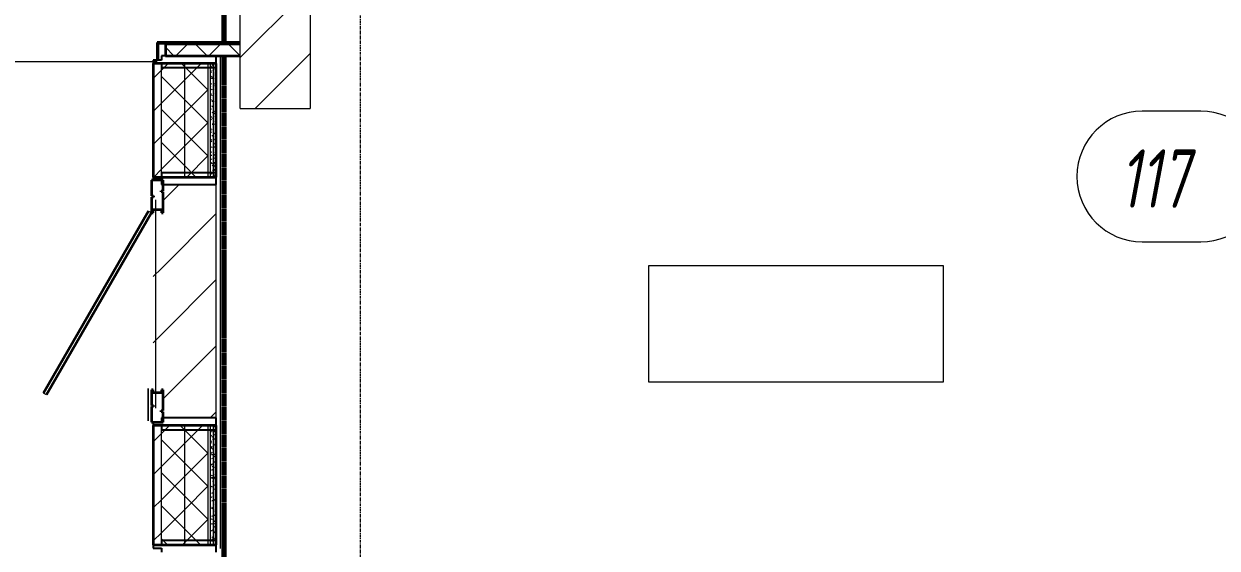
# Model space of a CAD drawing. Header units: millimetres. Extents: x -4948 to 42228, y -4856 to 69378.
# Drawn here: x -1707 to 3402, y 2210 to 4454 of the extents above; entities that cross this region are included whole.
import ezdxf

# ---------------------------------------------------------------- set-up
doc = ezdxf.new("R2010")
doc.units = ezdxf.units.MM
for name, pattern in [('Линия сетки', [22.225, 12.7, -3.175, 3.175, -3.175]), ('ххх_Штрих_ш2п1', [3, 2, -1]), ('Штрих 3 х 1_5 мм', [4.5, 3, -1.5])]:
    doc.linetypes.add(name, pattern=pattern)
for name, color, linetype, lineweight in [('A-AREA', 32, 'Continuous', 9), ('A-AREA-IDEN', 2, 'Continuous', 30), ('A-DETL', 90, 'Continuous', 9), ('A-DETL-THIN', 151, 'Continuous', 13), ('A-DOOR', 31, 'Continuous', 13), ('A-FLOR', 192, 'Continuous', 13), ('A-GLAZ-CURT', 52, 'Continuous', 9), ('A-GLAZ-CWMG', 51, 'Continuous', 9), ('A-WALL', 113, 'Continuous', 13), ('A-WALL-PATT', 111, 'Continuous', 13), ('S-GRID', 1, 'Continuous', 30)]:
    doc.layers.add(name, color=color, linetype=linetype, lineweight=lineweight)
doc.styles.add('ISOCPEUR_B_I', font='', dxfattribs={"width": 0.7, "height": 250})
doc.styles.get('ISOCPEUR_B_I').set_extended_font_data('ISOCPEUR', italic=True, bold=True)
pattern_1 = [(45, (0, 0), (-141.421, 141.421), [])]

# ---------------------------------------------------------------- blocks, each defined once
blk = doc.blocks.new('27ELB-RD-AR-0000-BIM_rvt-1-1 этаж отм_ _0_000 лотки')
at = {"layer": 'A-DOOR', "lineweight": 9}
h = blk.add_hatch(dxfattribs=at)
h.set_pattern_fill('FP_39', color=252, angle=90, style=0, pattern_type=2)
h.set_pattern_definition([(45, (-0.0003, -0.0002), (-141.4214, 141.4214), [])])
h.paths.add_polyline_path([(-481.1, 4092.1), (-481.1, 8092.1), (-781.1, 8092.1), (-781.1, 4092.1)], flags=0)
at = {"layer": 'A-GLAZ-CWMG'}
h = blk.add_hatch(dxfattribs=at)
h.set_pattern_fill('FP_4', color=252, style=0, pattern_type=2)
h.set_pattern_definition(pattern_1)
h.paths.add_polyline_path([(-1153.2, 2816.1), (-1152.7, 2816.1), (-1153.2, 2816.4)], flags=0)
h.paths.add_polyline_path([(-1153.2, 2874.1), (-1118.2, 2874.1), (-1118.7, 3659.6), (-1153.2, 3659.6), (-1153.2, 2888.1)], flags=0)
h.paths.add_polyline_path([(-1153.2, 3712.6), (-1152.7, 3712.6), (-1153.2, 3717.3)], flags=0)
h.paths.add_polyline_path([(-1118.7, 3734.6), (-1118.2, 3734.9), (-1118.7, 3739.6)], flags=0)
h = blk.add_hatch(dxfattribs=at)
h.set_pattern_fill('FP_3', color=252, style=0, pattern_type=2)
h.set_pattern_definition(pattern_1)
h.paths.add_polyline_path([(-1110.7, 2767.1), (-883.2, 2767.1), (-883.2, 3766.6), (-1110.7, 3766.6), (-1110.7, 3739.6), (-1118.2, 3739.6), (-1118.2, 3734.6), (-1110.7, 3734.6), (-1110.7, 3645.6), (-1118.2, 3645.6), (-1118.2, 2888.1), (-1110.7, 2888.1), (-1110.7, 2799.1), (-1118.2, 2799.1), (-1118.2, 2794.1), (-1110.7, 2794.1)], flags=0)
at = {"layer": 'A-AREA', "color": 252, "linetype": 'Штрих 3 х 1_5 мм', "lineweight": 70}
for p, q in [((-851, 7809.1), (-851, 4375.1)), ((-851, 4371.1), (-851, 4367.1)), ((-851, 4317.1), (-851, 1992.1))]:
    blk.add_line(p, q, dxfattribs=at)
at = {"layer": 'A-AREA-IDEN', "color": 252, "lineweight": 9}
for p, q in [((3331.5, 4081), (3081.5, 4081)), ((3081.5, 3521), (3331.5, 3521))]:
    blk.add_line(p, q, dxfattribs=at)
for centre, start, end in [((3081.5, 3801), 90, 270), ((3331.5, 3801), 270, 90)]:
    blk.add_arc(centre, 280, start, end, dxfattribs=at)
at = {"layer": 'A-DETL', "color": 252, "linetype": 'ххх_Штрих_ш2п1'}
blk.add_line((-1136.3, 4292.1), (-2636.3, 4292.1), dxfattribs=at)
at = {"layer": 'A-DETL', "color": 252}
for p, q in [((968.7, 3419.9), (2228.7, 3419.9)), ((968.7, 2919.9), (968.7, 3419.9)), ((2228.7, 3419.9), (2228.7, 2919.9)), ((2228.7, 2919.9), (968.7, 2919.9))]:
    blk.add_line(p, q, dxfattribs=at)
at = {"layer": 'A-DETL-THIN', "color": 252, "lineweight": 9}
blk.add_line((-1143.8, 3700.6), (-1143.8, 2808.6), dxfattribs=at)
at = {"layer": 'A-DOOR', "color": 252, "lineweight": 9}
for p, q in [((-781.1, 4092.1), (-781.1, 8092.1)), ((-481.1, 8092.1), (-481.1, 4092.1)), ((-781.1, 4092.1), (-481.1, 4092.1))]:
    blk.add_line(p, q, dxfattribs=at)
at = {"layer": 'A-GLAZ-CURT', "color": 252, "lineweight": 35}
for p, q in [((-1160.7, 3784.6), (-1160.7, 3717.6)), ((-1110.7, 3784.6), (-1160.7, 3784.6)), ((-1110.7, 3739.6), (-1110.7, 3784.6)), ((-1118.7, 3734.6), (-1118.7, 3739.6)), ((-1118.7, 3739.6), (-1110.7, 3739.6)), ((-1110.7, 3734.6), (-1118.7, 3734.6)), ((-1110.7, 3645.6), (-1110.7, 3734.6)), ((-1160.7, 3717.6), (-1152.7, 3717.6)), ((-1152.7, 3712.6), (-1160.7, 3712.6)), ((-1160.7, 3712.6), (-1160.7, 3645.6)), ((-1152.7, 3717.6), (-1152.7, 3712.6)), ((-1173.7, 3653.1), (-1623.7, 2873.7)), ((-1160.7, 3645.6), (-1610.7, 2866.2)), ((-1160.7, 3645.6), (-1153.2, 3645.6)), ((-1153.2, 3645.6), (-1153.2, 3659.6)), ((-1153.2, 3659.6), (-1118.2, 3659.6)), ((-1118.2, 3659.6), (-1118.2, 3645.6)), ((-1118.2, 3645.6), (-1110.7, 3645.6)), ((-1153.2, 2888.1), (-1160.7, 2888.1)), ((-1160.7, 2888.1), (-1160.7, 2821.1)), ((-1153.2, 2874.1), (-1153.2, 2888.1)), ((-1118.2, 2874.1), (-1153.2, 2874.1)), ((-1110.7, 2888.1), (-1118.2, 2888.1)), ((-1118.2, 2888.1), (-1118.2, 2874.1)), ((-1110.7, 2799.1), (-1110.7, 2888.1)), ((-1160.7, 2821.1), (-1152.7, 2821.1)), ((-1160.7, 2816.1), (-1160.7, 2749.1)), ((-1152.7, 2816.1), (-1160.7, 2816.1)), ((-1152.7, 2821.1), (-1152.7, 2816.1)), ((-1118.7, 2794.1), (-1118.7, 2799.1)), ((-1118.7, 2799.1), (-1110.7, 2799.1)), ((-1110.7, 2794.1), (-1118.7, 2794.1)), ((-1110.7, 2749.1), (-1110.7, 2794.1)), ((-1160.7, 2749.1), (-1110.7, 2749.1))]:
    blk.add_line(p, q, dxfattribs=at)
at = {"layer": 'A-GLAZ-CURT', "color": 252}
for p, q in [((-1173.7, 3653.1), (-1160.7, 3645.6)), ((-1610.7, 2866.2), (-1623.7, 2873.7)), ((-1174.6, 2893.9), (-1174.6, 2764.9)), ((-1174.6, 2764.9), (-1174.6, 2893.9)), ((-1174.6, 2754.9), (-1174.6, 2773.9)), ((-1174.6, 2773.9), (-1174.6, 2754.9))]:
    blk.add_line(p, q, dxfattribs=at)
at = {"layer": 'A-GLAZ-CWMG', "color": 252, "lineweight": 25, "extrusion": (0, 0, -1)}
for p, q in [((-1118.2, 4299.1), (-1153.2, 4299.1)), ((-1153.2, 4299.1), (-1153.2, 4285.1)), ((-883.2, 4317.1), (-1118.2, 4317.1)), ((-1118.2, 4317.1), (-1118.2, 4299.1)), ((-883.2, 4267.1), (-883.2, 4317.1)), ((-1153.2, 4285.1), (-1118.2, 4285.1)), ((-1118.2, 4285.1), (-1118.2, 4267.1)), ((-1118.2, 4267.1), (-883.2, 4267.1)), ((-1118.2, 3798.6), (-1153.2, 3798.6)), ((-1153.2, 3798.6), (-1153.2, 3784.6)), ((-1153.2, 3784.6), (-1118.2, 3784.6)), ((-883.2, 3816.6), (-1118.2, 3816.6)), ((-1118.2, 3816.6), (-1118.2, 3798.6)), ((-1118.2, 3784.6), (-1118.2, 3766.6)), ((-883.2, 3766.6), (-883.2, 3816.6)), ((-1118.2, 3766.6), (-883.2, 3766.6)), ((-883.2, 2767.1), (-1118.2, 2767.1)), ((-1118.2, 2767.1), (-1118.2, 2749.1)), ((-883.2, 2717.1), (-883.2, 2767.1)), ((-1118.2, 2749.1), (-1153.2, 2749.1)), ((-1153.2, 2749.1), (-1153.2, 2735.1)), ((-1153.2, 2735.1), (-1118.2, 2735.1)), ((-1118.2, 2735.1), (-1118.2, 2717.1)), ((-1118.2, 2717.1), (-883.2, 2717.1)), ((-1118.2, 2224.1), (-1153.2, 2224.1)), ((-1153.2, 2224.1), (-1153.2, 2210.1)), ((-1153.2, 2210.1), (-1118.2, 2210.1)), ((-883.2, 2242.1), (-1118.2, 2242.1)), ((-1118.2, 2242.1), (-1118.2, 2224.1)), ((-1118.2, 2210.1), (-1118.2, 2192.1)), ((-883.2, 2192.1), (-883.2, 2242.1))]:
    blk.add_line(p, q, dxfattribs=at)
at = {"layer": 'A-GLAZ-CWMG', "color": 252}
blk.add_line((-883.2, 2767.1), (-883.2, 3766.6), dxfattribs=at)
at = {"layer": 'A-WALL', "color": 252, "lineweight": 35}
for p, q in [((-1136.3, 4375.1), (-1136.3, 4304.1)), ((-1132.3, 4375.1), (-1136.3, 4375.1)), ((-781.1, 4375.1), (-1132.3, 4375.1)), ((-1132.3, 4371.1), (-781.1, 4371.1)), ((-1132.3, 4304.1), (-1132.3, 4371.1)), ((-781.1, 4367.1), (-1101.3, 4367.1)), ((-1101.3, 4367.1), (-1101.3, 4317.1)), ((-1136.3, 4304.1), (-1132.3, 4304.1)), ((-1101.3, 4317.1), (-781.1, 4317.1)), ((-1153.2, 4285.1), (-1153.2, 3798.6)), ((-883.2, 4285.1), (-1153.2, 4285.1)), ((-883.2, 3798.6), (-883.2, 4285.1)), ((-1153.2, 3798.6), (-883.2, 3798.6)), ((-1153.2, 2735.1), (-1153.2, 2224.1)), ((-883.2, 2735.1), (-1153.2, 2735.1)), ((-883.2, 2224.1), (-883.2, 2735.1)), ((-1153.2, 2224.1), (-883.2, 2224.1))]:
    blk.add_line(p, q, dxfattribs=at)
at = {"layer": 'A-WALL', "color": 252, "lineweight": 9}
for p, q in [((-1118.2, 3798.6), (-1118.2, 4285.1)), ((-1018.2, 3798.6), (-1018.2, 4285.1)), ((-918.2, 3798.6), (-918.2, 4285.1)), ((-908.2, 3798.6), (-908.2, 4285.1)), ((-895.7, 3798.6), (-895.7, 4285.1)), ((-1118.2, 2224.1), (-1118.2, 2735.1)), ((-1018.2, 2224.1), (-1018.2, 2735.1)), ((-918.2, 2224.1), (-918.2, 2735.1)), ((-908.2, 2224.1), (-908.2, 2735.1)), ((-895.7, 2224.1), (-895.7, 2735.1))]:
    blk.add_line(p, q, dxfattribs=at)
at = {"layer": 'A-WALL-PATT', "color": 252, "linetype": 'Continuous', "lineweight": 9}
for p, q in [((-1064.4, 4317.1), (-1101.3, 4354)), ((-1056.9, 4317.1), (-1006.9, 4367.1)), ((-1002.9, 4371.1), (-998.9, 4375.1)), ((-923, 4317.1), (-973, 4367.1)), ((-915.5, 4317.1), (-865.5, 4367.1)), ((-861.5, 4371.1), (-857.5, 4375.1)), ((-781.6, 4317.1), (-831.6, 4367.1)), ((-1153.2, 4220.8), (-1118.2, 4255.8)), ((-1118.2, 4255.8), (-1088.9, 4285.1)), ((-1018.2, 4270.9), (-1032.4, 4285.1)), ((-1018.2, 4214.4), (-947.5, 4285.1)), ((-918.2, 4170.9), (-1018.2, 4270.9)), ((-908.2, 4257.8), (-907.3, 4257.2)), ((-907.8, 4253.8), (-904.5, 4254.3)), ((-907.1, 4270.8), (-904.4, 4272.8)), ((-906.3, 4246.3), (-903.6, 4248.3)), ((-901.1, 4278.5), (-898.2, 4276.7)), ((-900.6, 4270.8), (-898.3, 4268.6)), ((-898.3, 4268.6), (-898.3, 4268.6)), ((-898.3, 4268.6), (-895.8, 4266.4)), ((-897.5, 4255.2), (-895.7, 4255.4)), ((-895.7, 4255.4), (-894.1, 4255.6)), ((-890.8, 4246.7), (-888, 4244.9)), ((-890.7, 4283.3), (-888.4, 4285.1)), ((-889.9, 4258.8), (-887.2, 4260.9)), ((-887.3, 4258.5), (-884.8, 4256.2)), ((-1018.2, 4129.4), (-1118.2, 4229.4)), ((-1118.2, 4114.4), (-1018.2, 4214.4)), ((-908.2, 4231.5), (-908, 4231.4)), ((-905.5, 4221.8), (-902.8, 4223.9)), ((-905.2, 4230.6), (-902.4, 4228.8)), ((-904.7, 4197.3), (-902, 4199.4)), ((-902.8, 4221.6), (-899.5, 4222)), ((-899.8, 4227.2), (-897, 4225.4)), ((-899.4, 4223.5), (-896.9, 4221.2)), ((-896.1, 4222.5), (-895.7, 4222.5)), ((-895.7, 4222.5), (-892.7, 4222.9)), ((-894.9, 4198.8), (-892.1, 4197)), ((-891.1, 4190.3), (-887.8, 4190.7)), ((-889.6, 4195.4), (-886.7, 4193.6)), ((-889.1, 4234.4), (-886.4, 4236.4)), ((-888.3, 4209.9), (-885.6, 4211.9)), ((-886.8, 4211.9), (-884.4, 4209.8)), ((-885.7, 4223.9), (-883.2, 4224.2)), ((-884.4, 4209.8), (-884.4, 4209.8)), ((-884.4, 4209.8), (-883.2, 4208.6)), ((-884.4, 4191.2), (-883.2, 4191.3)), ((-1018.2, 4073), (-918.2, 4173)), ((-908.2, 4188), (-904.9, 4188.5)), ((-908.2, 4182), (-907, 4181.2)), ((-908.2, 4139.3), (-906.2, 4137.5)), ((-906.8, 4155.3), (-903.5, 4155.8)), ((-903.9, 4172.9), (-901.2, 4174.9)), ((-903.1, 4148.4), (-900.4, 4150.4)), ((-899.6, 4151.2), (-896.8, 4149.4)), ((-898.9, 4176.9), (-896.6, 4174.8)), ((-896.6, 4174.8), (-896.6, 4174.8)), ((-896.6, 4174.8), (-895.7, 4173.9)), ((-896.5, 4156.7), (-895.7, 4156.8)), ((-895.7, 4173.9), (-894.1, 4172.5)), ((-895.7, 4156.8), (-893.2, 4157.1)), ((-887.5, 4185.4), (-884.8, 4187.5)), ((-886.7, 4161), (-884, 4163)), ((-885.9, 4136.5), (-883.2, 4138.5)), ((-885.5, 4164.6), (-883.2, 4162.5)), ((-884.7, 4167), (-883.2, 4166)), ((-1153.2, 4079.4), (-1118.2, 4114.4)), ((-1018.2, 3988), (-1118.2, 4088)), ((-918.2, 4029.4), (-1018.2, 4129.4)), ((-908.2, 4131.4), (-905.8, 4129.9)), ((-908.2, 4093.1), (-907.3, 4092.4)), ((-907.3, 4089.5), (-904, 4089.9)), ((-903.7, 4103.3), (-900.9, 4101.5)), ((-902.3, 4123.9), (-899.6, 4126)), ((-901.8, 4123.1), (-898.5, 4123.5)), ((-901.5, 4099.5), (-898.8, 4101.5)), ((-898.3, 4099.9), (-895.7, 4098.2)), ((-897.7, 4129.6), (-895.7, 4127.8)), ((-895.7, 4127.8), (-895.2, 4127.4)), ((-895.7, 4098.2), (-895.5, 4098.1)), ((-895.1, 4124), (-891.8, 4124.4)), ((-890.1, 4091.7), (-886.8, 4092.2)), ((-889.3, 4119.4), (-886.5, 4117.6)), ((-885.1, 4112), (-883.2, 4113.5)), ((-885, 4118.1), (-883.2, 4116.4)), ((-884.8, 4125.3), (-883.2, 4125.5)), ((-884.3, 4087.6), (-883.2, 4088.4)), ((-883.4, 4092.6), (-883.2, 4092.7)), ((-1118.2, 3973), (-1018.2, 4073)), ((-908.2, 4055.6), (-905.5, 4054)), ((-908.2, 4047), (-907, 4045.9)), ((-907, 4045.9), (-907, 4045.9)), ((-907, 4045.9), (-904.5, 4043.6)), ((-905.9, 4056.8), (-902.6, 4057.2)), ((-900.7, 4075), (-898, 4077)), ((-899.9, 4050.5), (-897.2, 4052.6)), ((-897.2, 4083.1), (-895.7, 4081.7)), ((-895.7, 4081.7), (-894.8, 4080.9)), ((-895.6, 4058.1), (-892.2, 4058.6)), ((-894.8, 4080.9), (-894.8, 4080.9)), ((-894.8, 4080.9), (-892.4, 4078.6)), ((-893.4, 4071.5), (-890.6, 4069.7)), ((-888.1, 4068.1), (-885.3, 4066.3)), ((-883.8, 4070.8), (-883.2, 4070.2)), ((-883.5, 4063.1), (-883.2, 4063.3)), ((-883.2, 4039.7), (-883.2, 4039.7)), ((-1018.2, 3931.6), (-918.2, 4031.6)), ((-918.2, 3888), (-1018.2, 3988)), ((-908.1, 4000.8), (-905.6, 3998.5)), ((-907.1, 4004.4), (-904.3, 4002.6)), ((-906.3, 3991), (-903, 3991.4)), ((-900.9, 4024.6), (-897.6, 4025)), ((-899.1, 4026), (-896.4, 4028.1)), ((-898.3, 4001.6), (-895.7, 4003.6)), ((-898.1, 4024), (-895.7, 4022.4)), ((-895.9, 4035.8), (-895.7, 4035.5)), ((-895.7, 4035.5), (-893.5, 4033.5)), ((-895.7, 4022.4), (-895.3, 4022.1)), ((-895.7, 4003.6), (-895.6, 4003.6)), ((-895.4, 3989.2), (-893.1, 3987.1)), ((-894.2, 4025.4), (-890.9, 4025.9)), ((-893.1, 3987.1), (-893.1, 3987.1)), ((-893.1, 3987.1), (-890.6, 3984.8)), ((-889.2, 3993.2), (-885.9, 3993.7)), ((-887.8, 3992.1), (-885, 3990.3)), ((-883.9, 4026.8), (-883.2, 4026.9)), ((-883.3, 4024.2), (-883.2, 4024.1)), ((-1153.2, 3938), (-1118.2, 3973)), ((-1018.2, 3846.6), (-1118.2, 3946.6)), ((-907.6, 3954.2), (-905.2, 3952.1)), ((-905.2, 3952.1), (-905.2, 3952.1)), ((-905.2, 3952.1), (-902.8, 3949.8)), ((-905, 3958.3), (-901.6, 3958.7)), ((-902.2, 3976), (-899.4, 3974.2)), ((-897.5, 3977.1), (-895.7, 3978.5)), ((-896.9, 3972.6), (-895.7, 3971.9)), ((-896.7, 3952.6), (-895.7, 3953.4)), ((-895.7, 3978.5), (-894.8, 3979.1)), ((-895.7, 3971.9), (-894, 3970.8)), ((-895.7, 3953.4), (-894, 3954.7)), ((-894.6, 3959.6), (-891.3, 3960.1)), ((-894.2, 3941.9), (-891.7, 3939.7)), ((-892, 3944.2), (-889.1, 3942.4)), ((-886.6, 3940.8), (-883.8, 3939)), ((-1118.2, 3831.6), (-1018.2, 3931.6)), ((-1009.7, 3798.6), (-918.2, 3890.2)), ((-906.9, 3928.5), (-904.1, 3926.7)), ((-906.3, 3906.9), (-903.9, 3904.7)), ((-905.4, 3892.4), (-902.1, 3892.9)), ((-900, 3926), (-896.6, 3926.5)), ((-896.6, 3896.7), (-895.7, 3896.1)), ((-895.9, 3928.2), (-895.7, 3928.3)), ((-895.7, 3928.3), (-893.2, 3930.2)), ((-895.7, 3896.1), (-893.8, 3894.9)), ((-895.1, 3903.7), (-892.4, 3905.7)), ((-893.7, 3895.4), (-891.4, 3893.2)), ((-893.2, 3926.9), (-889.9, 3927.4)), ((-891.4, 3893.2), (-891.4, 3893.2)), ((-891.4, 3893.2), (-888.9, 3890.9)), ((-888.2, 3894.7), (-884.9, 3895.1)), ((-970.2, 3798.6), (-1018.2, 3846.6)), ((-908.2, 3859.2), (-907.4, 3859.3)), ((-908.2, 3843.5), (-907.9, 3843.7)), ((-905.8, 3860.4), (-903.5, 3858.2)), ((-905.7, 3877.1), (-902.8, 3875.3)), ((-904, 3859.7), (-900.7, 3860.2)), ((-903.5, 3858.2), (-903.5, 3858.2)), ((-903.5, 3858.2), (-901, 3855.9)), ((-900.7, 3848.8), (-897.9, 3847)), ((-895.4, 3845.3), (-892.6, 3843.5)), ((-894.3, 3879.2), (-891.6, 3881.3)), ((-893.7, 3861.1), (-890.4, 3861.5)), ((-893.5, 3854.8), (-890.8, 3856.8)), ((-892.7, 3830.3), (-890, 3832.3)), ((-892.5, 3848.1), (-890, 3845.8)), ((-886.4, 3864.9), (-883.5, 3863.1)), ((-1151.1, 3798.6), (-1118.2, 3831.6)), ((-1111.6, 3798.6), (-1118.2, 3805.2)), ((-908.2, 3818.4), (-907.1, 3819.2)), ((-905.4, 3801.2), (-902.6, 3799.4)), ((-904.6, 3813.1), (-902.1, 3810.8)), ((-899, 3827.5), (-895.7, 3828)), ((-892.3, 3828.4), (-889, 3828.8)), ((-892, 3801.5), (-889.6, 3799.4)), ((-891.9, 3805.8), (-889.2, 3807.9)), ((-890.5, 3817), (-887.7, 3815.2)), ((-889.6, 3799.4), (-889.6, 3799.4)), ((-889.6, 3799.4), (-888.8, 3798.6)), ((-885.1, 3813.5), (-883.2, 3812.3)), ((-1118.2, 2700.2), (-1083.3, 2735.1)), ((-1018.2, 2715.2), (-1038.1, 2735.1)), ((-1018.2, 2658.8), (-941.8, 2735.1)), ((-918.2, 2615.2), (-1018.2, 2715.2)), ((-908.2, 2709.2), (-907.3, 2708.5)), ((-908.2, 2708.3), (-907.8, 2708.4)), ((-906.3, 2716.1), (-903.6, 2718.2)), ((-904.4, 2708.8), (-901.1, 2709.2)), ((-897.7, 2735), (-895.7, 2733.7)), ((-895.7, 2733.7), (-894.9, 2733.2)), ((-894.1, 2710.2), (-890.8, 2710.6)), ((-892.4, 2731.6), (-889.5, 2729.8)), ((-889.9, 2728.7), (-887.2, 2730.7)), ((-885, 2734.1), (-883.2, 2732.4)), ((-1153.2, 2665.2), (-1118.2, 2700.2)), ((-1018.2, 2573.8), (-1118.2, 2673.8)), ((-1118.2, 2558.8), (-1018.2, 2658.8)), ((-908.2, 2663.1), (-907, 2662)), ((-907, 2662), (-907, 2662)), ((-907, 2662), (-904.5, 2659.7)), ((-905.5, 2691.6), (-902.8, 2693.7)), ((-904.7, 2667.2), (-902, 2669.2)), ((-902.4, 2687.4), (-899.5, 2685.6)), ((-899.4, 2676.6), (-896.1, 2677)), ((-897.2, 2699.1), (-895.7, 2697.8)), ((-895.7, 2697.8), (-894.8, 2697)), ((-894.8, 2697), (-894.8, 2697)), ((-894.8, 2697), (-892.4, 2694.7)), ((-892.7, 2677.5), (-889.4, 2677.9)), ((-889.1, 2704.2), (-886.4, 2706.3)), ((-888.3, 2679.7), (-885.6, 2681.8)), ((-887.5, 2703.2), (-884.6, 2701.4)), ((-887.5, 2655.3), (-884.8, 2657.3)), ((-883.8, 2686.9), (-883.2, 2686.3)), ((-1018.2, 2517.4), (-918.2, 2617.4)), ((-908.2, 2609.7), (-906.8, 2609.8)), ((-908.1, 2616.9), (-905.6, 2614.6)), ((-906.5, 2639.5), (-903.7, 2637.7)), ((-904.9, 2643), (-901.5, 2643.4)), ((-903.9, 2642.7), (-901.2, 2644.7)), ((-903.5, 2610.3), (-900.1, 2610.7)), ((-903.1, 2618.2), (-900.4, 2620.3)), ((-901.1, 2636.1), (-898.3, 2634.3)), ((-896.2, 2607.7), (-895.7, 2607.4)), ((-895.9, 2651.9), (-895.7, 2651.6)), ((-895.7, 2651.6), (-893.5, 2649.6)), ((-895.7, 2607.4), (-893.4, 2605.9)), ((-893.1, 2611.6), (-889.8, 2612.1)), ((-892.1, 2655.6), (-889.3, 2653.8)), ((-887.7, 2645.2), (-884.4, 2645.7)), ((-886.7, 2630.8), (-884, 2632.8)), ((-885.9, 2606.3), (-883.2, 2608.4)), ((-883.3, 2640.3), (-883.2, 2640.2)), ((-1153.2, 2523.8), (-1118.2, 2558.8)), ((-918.2, 2473.8), (-1018.2, 2573.8)), ((-907.6, 2570.3), (-905.2, 2568.2)), ((-905.2, 2568.2), (-905.2, 2568.2)), ((-905.2, 2568.2), (-902.8, 2565.9)), ((-902.3, 2593.8), (-899.6, 2595.8)), ((-901.5, 2569.3), (-898.8, 2571.3)), ((-900.9, 2560.2), (-898.1, 2558.4)), ((-898.5, 2578.1), (-895.7, 2578.4)), ((-895.7, 2578.4), (-895.1, 2578.5)), ((-895.4, 2605.3), (-893.1, 2603.2)), ((-894.2, 2558), (-891.7, 2555.8)), ((-893.1, 2603.2), (-893.1, 2603.2)), ((-893.1, 2603.2), (-890.6, 2600.9)), ((-891.8, 2578.9), (-888.4, 2579.4)), ((-890.9, 2604.3), (-888, 2602.5)), ((-886, 2575.9), (-883.2, 2574.1)), ((-885.1, 2581.9), (-883.2, 2583.3)), ((-884.3, 2557.4), (-883.2, 2558.2)), ((-1018.2, 2432.4), (-1118.2, 2532.4)), ((-1118.2, 2417.4), (-1018.2, 2517.4)), ((-908.2, 2539.5), (-907.1, 2538.8)), ((-908.2, 2511), (-905.9, 2511.3)), ((-906.3, 2523), (-903.9, 2520.8)), ((-905, 2512.3), (-902.2, 2510.5)), ((-903.9, 2544.5), (-900.6, 2544.9)), ((-902.5, 2511.8), (-899.2, 2512.2)), ((-900.7, 2544.8), (-898, 2546.9)), ((-899.9, 2520.4), (-897.2, 2522.4)), ((-899.7, 2508.8), (-896.8, 2507)), ((-893.7, 2511.4), (-891.4, 2509.3)), ((-892.2, 2513.1), (-888.9, 2513.6)), ((-891.4, 2509.3), (-891.4, 2509.3)), ((-891.4, 2509.3), (-888.9, 2507)), ((-890.6, 2528.4), (-887.8, 2526.6)), ((-886.7, 2546.7), (-883.4, 2547.2)), ((-883.5, 2532.9), (-883.2, 2533.2)), ((-1018.2, 2376), (-918.2, 2476)), ((-908.2, 2463.7), (-906.8, 2462.9)), ((-905.9, 2476.4), (-903.5, 2474.3)), ((-903.5, 2474.3), (-903.5, 2474.3)), ((-903.5, 2474.3), (-901, 2472)), ((-899.1, 2495.9), (-896.4, 2497.9)), ((-898.3, 2471.4), (-895.7, 2473.4)), ((-897.5, 2479.5), (-895.7, 2479.8)), ((-895.7, 2479.8), (-894.2, 2480)), ((-895.7, 2473.4), (-895.6, 2473.5)), ((-894.8, 2480.5), (-891.9, 2478.7)), ((-892.5, 2464.2), (-890, 2461.9)), ((-890.8, 2480.4), (-887.5, 2480.9)), ((-889.4, 2477), (-886.6, 2475.2)), ((-1153.2, 2382.4), (-1118.2, 2417.4)), ((-918.2, 2332.4), (-1018.2, 2432.4)), ((-908.2, 2413.2), (-905.6, 2411.6)), ((-908.2, 2412.4), (-905, 2412.8)), ((-904.6, 2429.2), (-902.1, 2426.9)), ((-903, 2445.9), (-899.7, 2446.4)), ((-901.6, 2413.2), (-898.3, 2413.7)), ((-899.4, 2432.9), (-896.6, 2431.1)), ((-897.5, 2446.9), (-895.7, 2448.3)), ((-896.7, 2422.5), (-895.7, 2423.2)), ((-895.7, 2448.3), (-894.8, 2449)), ((-895.7, 2423.2), (-894, 2424.5)), ((-892, 2417.6), (-889.6, 2415.4)), ((-891.3, 2414.6), (-887.9, 2415)), ((-889.6, 2415.4), (-889.6, 2415.4)), ((-889.6, 2415.4), (-887.2, 2413.2)), ((-885.8, 2448.2), (-883.2, 2448.5)), ((-884.5, 2448.7), (-883.2, 2447.8)), ((-1018.2, 2291), (-1118.2, 2391)), ((-1118.2, 2276), (-1018.2, 2376)), ((-904.1, 2382.6), (-901.8, 2380.5)), ((-903.5, 2385), (-900.7, 2383.2)), ((-901.8, 2380.5), (-901.8, 2380.5)), ((-901.8, 2380.5), (-899.3, 2378.2)), ((-898.2, 2381.6), (-895.7, 2380)), ((-896.6, 2381), (-895.7, 2381.1)), ((-895.9, 2398), (-895.7, 2398.1)), ((-895.7, 2398.1), (-893.2, 2400)), ((-895.7, 2381.1), (-893.2, 2381.5)), ((-895.7, 2380), (-895.3, 2379.8)), ((-895.1, 2373.5), (-892.4, 2375.6)), ((-894.3, 2349.1), (-891.6, 2351.1)), ((-893.3, 2353.2), (-890.4, 2351.4)), ((-890.7, 2370.3), (-888.3, 2368.1)), ((-889.9, 2381.9), (-886.6, 2382.3)), ((-889.2, 2401.1), (-886.3, 2399.3)), ((-1018.2, 2234.5), (-918.2, 2334.5)), ((-908.2, 2337.4), (-905.4, 2335.6)), ((-908.2, 2313.3), (-907.9, 2313.5)), ((-907.3, 2313.8), (-904, 2314.3)), ((-902.9, 2335.3), (-900.4, 2333.1)), ((-902, 2347.4), (-898.7, 2347.9)), ((-900.6, 2314.7), (-897.3, 2315.2)), ((-897.9, 2305.6), (-895.7, 2304.2)), ((-895.7, 2304.2), (-895.1, 2303.8)), ((-893.5, 2324.6), (-890.8, 2326.6)), ((-892.7, 2300.1), (-890, 2302.2)), ((-890.3, 2316.1), (-887, 2316.5)), ((-890.2, 2323.7), (-887.9, 2321.6)), ((-887.9, 2349.8), (-885.1, 2348)), ((-887.9, 2321.6), (-887.9, 2321.6)), ((-887.9, 2321.6), (-885.4, 2319.3)), ((-884.9, 2349.7), (-883.2, 2349.9)), ((-1153.2, 2241), (-1118.2, 2276)), ((-1092.7, 2224.1), (-1118.2, 2249.5)), ((-951.3, 2224.1), (-1018.2, 2291)), ((-908.2, 2288.2), (-907.1, 2289)), ((-908.2, 2263.1), (-906.3, 2264.5)), ((-908.2, 2248), (-908.1, 2248)), ((-907, 2286.1), (-904.1, 2284.3)), ((-902.4, 2288.7), (-900, 2286.6)), ((-902.1, 2257.7), (-899.2, 2255.9)), ((-901.1, 2248.9), (-897.8, 2249.3)), ((-900, 2286.6), (-900, 2286.6)), ((-900, 2286.6), (-897.6, 2284.3)), ((-896.7, 2254.3), (-895.7, 2253.6)), ((-895.7, 2253.6), (-893.9, 2252.5)), ((-895.6, 2282.5), (-892.3, 2282.9)), ((-891.9, 2275.6), (-889.2, 2277.7)), ((-891.1, 2251.2), (-888.4, 2253.2)), ((-889, 2276.5), (-886.5, 2274.2)), ((-888.9, 2283.4), (-885.6, 2283.8)), ((-887.7, 2273.8), (-884.8, 2272)), ((-883.9, 2251.2), (-883.2, 2251.3)), ((-1028.6, 2224.1), (-1018.2, 2234.5)), ((-908.2, 2238), (-905.5, 2240.1)), ((-901.1, 2241.5), (-898.7, 2239.2)), ((-891.8, 2225.9), (-889, 2224.1)), ((-890.3, 2226.7), (-887.6, 2228.7)), ((-888.5, 2229.9), (-886.2, 2227.7)), ((-886.2, 2227.7), (-886.2, 2227.7)), ((-886.2, 2227.7), (-883.7, 2225.5))]:
    blk.add_line(p, q, dxfattribs=at)
at = {"layer": 'A-AREA-IDEN', "color": 252, "style": 'ISOCPEUR_B_I', "width": 0.7}
blk.add_text('117', height=250, dxfattribs=at).set_placement((2983.9, 3667.1))
blk = doc.blocks.new('27ELB-RD-KR2-0000-BIM_rvt-1-1 этаж отм_ _0_000 лотки')
at = {"layer": 'A-FLOR', "color": 252, "lineweight": 15}
blk.add_line((-866.1, 4317.1), (-866.1, 2208.2), dxfattribs=at)
at = {"layer": 'S-GRID', "color": 252, "linetype": 'Линия сетки', "lineweight": 9}
blk.add_line((-266.1, -4856.4), (-266.1, 68377.9), dxfattribs=at)

msp = doc.modelspace()

# ---------------------------------------------------------------- block references
at = {"lineweight": 5}
for name in ['27ELB-RD-KR2-0000-BIM_rvt-1-1 этаж отм_ _0_000 лотки', '27ELB-RD-AR-0000-BIM_rvt-1-1 этаж отм_ _0_000 лотки']:
    msp.add_blockref(name, (0, 0), dxfattribs=at)

doc.saveas('drawing.dxf')
